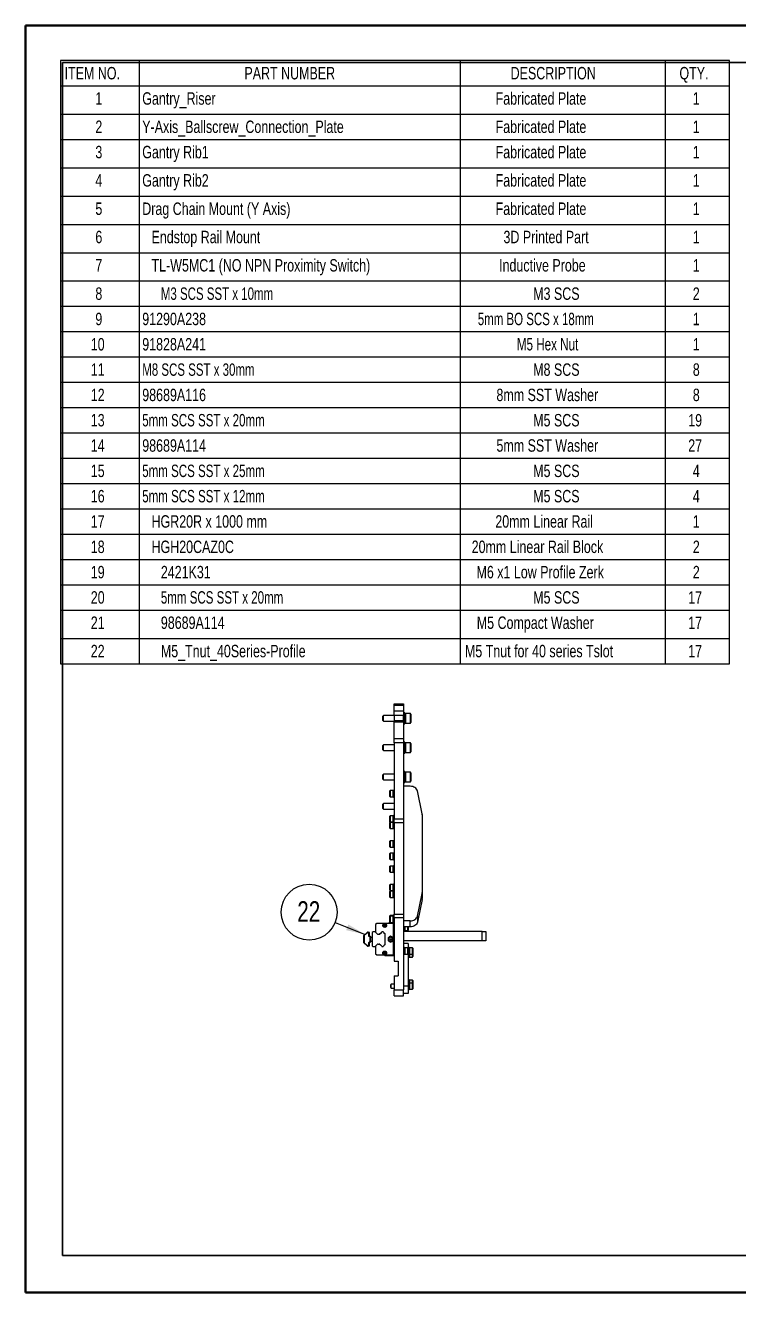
# Model space of a CAD drawing. Header units: millimetres. Extents: x 0 to 279, y 0 to 216.
# Drawn here: x 0 to 121.5, y 0 to 215.9 of the extents above; entities that cross this region are included whole.
import ezdxf

# ---------------------------------------------------------------- set-up
doc = ezdxf.new("R2010")
doc.units = ezdxf.units.MM
for name, color, linetype in [('DIM', 1, 'Continuous'), ('PAGE_BORDER', 7, 'Continuous'), ('TITLE_BLOCK_TEXT', 8, 'Continuous')]:
    doc.layers.add(name, color=color, linetype=linetype)
doc.styles.add('SLDTEXTSTYLE0', font='TXT', dxfattribs={"width": 0.75})
doc.styles.add('SLDTEXTSTYLE1', font='TXT', dxfattribs={"width": 0.7})
doc.styles.add('SLDTEXTSTYLE2', font='TXT', dxfattribs={"width": 0.691176})
doc.styles.add('SLDTEXTSTYLE3', font='TXT', dxfattribs={"width": 0.694444})

# ---------------------------------------------------------------- blocks, each defined once
blk = doc.blocks.new('SW_TABLEANNOTATION_0')
at = {"layer": 'TITLE_BLOCK_TEXT', "color": 0}
for p, q in [((0, 0), (0, -102.76)), ((113.98, 0), (0, 0)), ((13.41, 0), (13.41, -4.31)), ((68.07, 0), (68.07, -4.31)), ((103.02, 0), (103.02, -4.31)), ((113.98, -102.76), (113.98, 0)), ((0, -4.31), (113.98, -4.31)), ((13.41, -4.31), (13.41, -102.76)), ((68.07, -4.31), (68.07, -102.76)), ((103.02, -4.31), (103.02, -102.76)), ((0, -9.13), (113.98, -9.13)), ((0, -13.45), (113.98, -13.45)), ((0, -18.27), (113.98, -18.27)), ((0, -23.09), (113.98, -23.09)), ((0, -27.91), (113.98, -27.91)), ((0, -32.74), (113.98, -32.74)), ((0, -37.56), (113.98, -37.56)), ((0, -41.87), (113.98, -41.87)), ((0, -46.18), (113.98, -46.18)), ((0, -50.5), (113.98, -50.5)), ((0, -54.81), (113.98, -54.81)), ((0, -59.12), (113.98, -59.12)), ((0, -63.43), (113.98, -63.43)), ((0, -67.75), (113.98, -67.75)), ((0, -72.06), (113.98, -72.06)), ((0, -76.37), (113.98, -76.37)), ((0, -80.69), (113.98, -80.69)), ((0, -85), (113.98, -85)), ((0, -89.31), (113.98, -89.31)), ((0, -93.62), (113.98, -93.62)), ((0, -98.45), (113.98, -98.45)), ((0, -102.76), (113.98, -102.76))]:
    blk.add_line(p, q, dxfattribs=at)
at = {"layer": 'TITLE_BLOCK_TEXT', "color": 0, "attachment_point": 1}
for s, insert, char_height, style in [('ITEM NO.', (0.68, -1.1), 2.117, 'SLDTEXTSTYLE0'), ('PART NUMBER', (31.32, -1.1), 2.1167, 'SLDTEXTSTYLE0'), ('DESCRIPTION', (76.68, -1.1), 2.1167, 'SLDTEXTSTYLE0'), ('QTY.', (105.44, -1.1), 2.117, 'SLDTEXTSTYLE0'), ('1', (5.92, -5.41), 2.12, 'SLDTEXTSTYLE0'), ('Gantry_Riser', (13.91, -5.41), 2.1167, 'SLDTEXTSTYLE0'), ('Fabricated Plate', (74.12, -5.41), 2.1167, 'SLDTEXTSTYLE0'), ('1', (107.72, -5.41), 2.12, 'SLDTEXTSTYLE0'), ('2', (5.92, -10.23), 2.12, 'SLDTEXTSTYLE0'), ('Y-Axis_Ballscrew_Connection_Plate', (13.91, -10.23), 2.1167, 'SLDTEXTSTYLE0'), ('Fabricated Plate', (74.12, -10.23), 2.1167, 'SLDTEXTSTYLE0'), ('1', (107.72, -10.23), 2.12, 'SLDTEXTSTYLE0'), ('3', (5.92, -14.54), 2.12, 'SLDTEXTSTYLE0'), ('Gantry Rib1', (13.91, -14.54), 2.1167, 'SLDTEXTSTYLE0'), ('Fabricated Plate', (74.12, -14.54), 2.1167, 'SLDTEXTSTYLE0'), ('1', (107.72, -14.54), 2.12, 'SLDTEXTSTYLE0'), ('4', (5.92, -19.36), 2.12, 'SLDTEXTSTYLE0'), ('Gantry Rib2', (13.91, -19.36), 2.1167, 'SLDTEXTSTYLE0'), ('Fabricated Plate', (74.12, -19.36), 2.1167, 'SLDTEXTSTYLE0'), ('1', (107.72, -19.36), 2.12, 'SLDTEXTSTYLE0'), ('5', (5.92, -24.19), 2.12, 'SLDTEXTSTYLE0'), ('Drag Chain Mount (Y Axis)', (13.91, -24.19), 2.1167, 'SLDTEXTSTYLE0'), ('Fabricated Plate', (74.12, -24.19), 2.1167, 'SLDTEXTSTYLE0'), ('1', (107.72, -24.19), 2.12, 'SLDTEXTSTYLE0'), ('6', (5.92, -29.01), 2.12, 'SLDTEXTSTYLE0'), ('Endstop Rail Mount', (15.49, -29.01), 2.1167, 'SLDTEXTSTYLE0'), ('3D Printed Part', (75.46, -29.01), 2.1167, 'SLDTEXTSTYLE0'), ('1', (107.72, -29.01), 2.12, 'SLDTEXTSTYLE0'), ('7', (5.92, -33.83), 2.12, 'SLDTEXTSTYLE0'), ('TL-W5MC1 (NO NPN Proximity Switch)', (15.49, -33.83), 2.1167, 'SLDTEXTSTYLE0'), ('Inductive Probe', (74.71, -33.83), 2.1167, 'SLDTEXTSTYLE0'), ('1', (107.72, -33.83), 2.12, 'SLDTEXTSTYLE0'), ('8', (5.92, -38.66), 2.12, 'SLDTEXTSTYLE0'), ('M3 SCS SST x 10mm', (17.08, -38.66), 2.1167, 'SLDTEXTSTYLE2'), ('M3 SCS', (80.52, -38.66), 2.117, 'SLDTEXTSTYLE0'), ('2', (107.72, -38.66), 2.12, 'SLDTEXTSTYLE0'), ('9', (5.92, -42.97), 2.12, 'SLDTEXTSTYLE0'), ('91290A238', (13.91, -42.97), 2.117, 'SLDTEXTSTYLE0'), ('5mm BO SCS x 18mm', (71.08, -42.97), 2.1167, 'SLDTEXTSTYLE2'), ('1', (107.72, -42.97), 2.12, 'SLDTEXTSTYLE0'), ('10', (5.14, -47.28), 2.117, 'SLDTEXTSTYLE0'), ('91828A241', (13.91, -47.28), 2.117, 'SLDTEXTSTYLE0'), ('M5 Hex Nut', (77.74, -47.28), 2.117, 'SLDTEXTSTYLE1'), ('1', (107.72, -47.28), 2.12, 'SLDTEXTSTYLE0'), ('11', (5.14, -51.6), 2.117, 'SLDTEXTSTYLE0'), ('M8 SCS SST x 30mm', (13.91, -51.6), 2.1167, 'SLDTEXTSTYLE2'), ('M8 SCS', (80.52, -51.6), 2.117, 'SLDTEXTSTYLE0'), ('8', (107.72, -51.6), 2.12, 'SLDTEXTSTYLE0'), ('12', (5.14, -55.91), 2.117, 'SLDTEXTSTYLE0'), ('98689A116', (13.91, -55.91), 2.117, 'SLDTEXTSTYLE0'), ('8mm SST Washer', (74.26, -55.91), 2.1167, 'SLDTEXTSTYLE0'), ('8', (107.72, -55.91), 2.12, 'SLDTEXTSTYLE0'), ('13', (5.14, -60.22), 2.117, 'SLDTEXTSTYLE0'), ('5mm SCS SST x 20mm', (13.91, -60.22), 2.1167, 'SLDTEXTSTYLE3'), ('M5 SCS', (80.52, -60.22), 2.117, 'SLDTEXTSTYLE0'), ('19', (106.94, -60.22), 2.117, 'SLDTEXTSTYLE0'), ('14', (5.14, -64.53), 2.117, 'SLDTEXTSTYLE0'), ('98689A114', (13.91, -64.53), 2.117, 'SLDTEXTSTYLE0'), ('5mm SST Washer', (74.26, -64.53), 2.1167, 'SLDTEXTSTYLE0'), ('27', (106.94, -64.53), 2.117, 'SLDTEXTSTYLE0'), ('15', (5.14, -68.85), 2.117, 'SLDTEXTSTYLE0'), ('5mm SCS SST x 25mm', (13.91, -68.85), 2.1167, 'SLDTEXTSTYLE3'), ('M5 SCS', (80.52, -68.85), 2.117, 'SLDTEXTSTYLE0'), ('4', (107.72, -68.85), 2.12, 'SLDTEXTSTYLE0'), ('16', (5.14, -73.16), 2.117, 'SLDTEXTSTYLE0'), ('5mm SCS SST x 12mm', (13.91, -73.16), 2.1167, 'SLDTEXTSTYLE3'), ('M5 SCS', (80.52, -73.16), 2.117, 'SLDTEXTSTYLE0'), ('4', (107.72, -73.16), 2.12, 'SLDTEXTSTYLE0'), ('17', (5.14, -77.47), 2.117, 'SLDTEXTSTYLE0'), ('HGR20R x 1000 mm', (15.49, -77.47), 2.1167, 'SLDTEXTSTYLE0'), ('20mm Linear Rail', (74.07, -77.47), 2.1167, 'SLDTEXTSTYLE0'), ('1', (107.72, -77.47), 2.12, 'SLDTEXTSTYLE0'), ('18', (5.14, -81.79), 2.117, 'SLDTEXTSTYLE0'), ('HGH20CAZ0C', (15.49, -81.79), 2.117, 'SLDTEXTSTYLE0'), ('20mm Linear Rail Block', (70.04, -81.79), 2.1167, 'SLDTEXTSTYLE0'), ('2', (107.72, -81.79), 2.12, 'SLDTEXTSTYLE0'), ('19', (5.14, -86.1), 2.117, 'SLDTEXTSTYLE0'), ('2421K31', (17.08, -86.1), 2.117, 'SLDTEXTSTYLE0'), ('M6 x1 Low Profile Zerk', (70.86, -86.1), 2.1167, 'SLDTEXTSTYLE0'), ('2', (107.72, -86.1), 2.12, 'SLDTEXTSTYLE0'), ('20', (5.14, -90.41), 2.117, 'SLDTEXTSTYLE0'), ('5mm SCS SST x 20mm', (17.08, -90.41), 2.1167, 'SLDTEXTSTYLE3'), ('M5 SCS', (80.52, -90.41), 2.117, 'SLDTEXTSTYLE0'), ('17', (106.94, -90.41), 2.117, 'SLDTEXTSTYLE0'), ('21', (5.14, -94.72), 2.117, 'SLDTEXTSTYLE0'), ('98689A114', (17.08, -94.72), 2.117, 'SLDTEXTSTYLE0'), ('M5 Compact Washer', (70.91, -94.72), 2.1167, 'SLDTEXTSTYLE0'), ('17', (106.94, -94.72), 2.117, 'SLDTEXTSTYLE0'), ('22', (5.14, -99.55), 2.117, 'SLDTEXTSTYLE0'), ('M5_Tnut_40Series-Profile', (17.08, -99.55), 2.1167, 'SLDTEXTSTYLE0'), ('M5 Tnut for 40 series Tslot', (68.89, -99.55), 2.1167, 'SLDTEXTSTYLE0'), ('17', (106.94, -99.55), 2.117, 'SLDTEXTSTYLE0')]:
    blk.add_mtext(s, dxfattribs=dict(at, insert=insert, char_height=char_height, style=style))
blk = doc.blocks.new('SW_NOTE_22')
at = {"layer": 'DIM', "color": 0}
blk.add_circle((-4.42, 1.76), 4.76, dxfattribs=at)
at = {"layer": 'DIM', "color": 0, "insert": (-4.49, 3.63), "char_height": 3.5, "attachment_point": 2, "style": 'SLDTEXTSTYLE0'}
blk.add_mtext('22', dxfattribs=at)

msp = doc.modelspace()

# ---------------------------------------------------------------- linework, layer by layer
at = {"color": 7, "linetype": 'Continuous', "lineweight": 50}
for p, q in [((0, 0), (0, 215.9)), ((0, 215.9), (279.4, 215.9)), ((0, 0), (279.4, 0))]:
    msp.add_line(p, q, dxfattribs=at)
at = {"color": 7, "linetype": 'Continuous', "lineweight": 25}
for p, q in [((62.87, 100.34), (64.45, 100.34)), ((62.87, 100.05), (62.87, 100.34)), ((64.45, 100.05), (62.87, 100.05)), ((62.87, 99.13), (62.87, 100.05)), ((64.45, 100.34), (64.45, 100.05)), ((64.45, 100.05), (64.45, 99.13)), ((61.02, 98.34), (60.93, 98.21)), ((60.93, 98.15), (60.93, 98.21)), ((60.93, 97.47), (60.93, 98.15)), ((60.93, 97.47), (61.02, 97.34)), ((62.87, 98.34), (61.02, 98.34)), ((61.02, 98.27), (61.02, 98.34)), ((61.02, 97.34), (61.02, 98.27)), ((61.02, 97.34), (62.87, 97.34)), ((62.87, 99.13), (64.45, 99.13)), ((62.87, 98.3), (62.87, 99.13)), ((64.45, 98.3), (62.87, 98.3)), ((62.87, 98.3), (62.87, 97.39)), ((64.45, 97.39), (62.87, 97.39)), ((62.87, 97.2), (62.87, 97.39)), ((64.45, 97.2), (62.87, 97.2)), ((62.87, 94.38), (62.87, 97.2)), ((64.45, 99.13), (64.45, 98.3)), ((64.68, 98.78), (64.45, 98.78)), ((64.45, 97.39), (64.45, 98.3)), ((64.45, 97.39), (64.45, 97.2)), ((64.45, 97.2), (64.45, 94.38)), ((64.68, 96.9), (64.68, 98.78)), ((64.76, 98.65), (64.68, 98.57)), ((65.6, 98.65), (64.76, 98.65)), ((64.76, 98.65), (64.76, 97.03)), ((65.68, 98.57), (65.6, 98.65)), ((65.6, 97.03), (65.6, 98.65)), ((65.68, 98.57), (65.68, 97.11)), ((64.45, 96.9), (64.68, 96.9)), ((64.68, 97.11), (64.76, 97.03)), ((64.76, 97.03), (65.6, 97.03)), ((65.6, 97.03), (65.68, 97.11)), ((61.02, 93.34), (60.93, 93.21)), ((60.93, 93.1), (60.93, 93.21)), ((60.93, 92.47), (60.93, 93.1)), ((62.87, 93.34), (61.02, 93.34)), ((61.02, 93.2), (61.02, 93.34)), ((61.02, 92.34), (61.02, 93.2)), ((62.87, 94.38), (64.45, 94.38)), ((62.87, 93.68), (62.87, 94.38)), ((64.45, 93.68), (62.87, 93.68)), ((62.87, 93.68), (62.87, 80.71)), ((64.45, 94.38), (64.45, 93.68)), ((64.68, 93.78), (64.45, 93.78)), ((64.45, 93.68), (64.45, 80.71)), ((64.68, 91.9), (64.68, 93.78)), ((64.76, 93.65), (64.68, 93.57)), ((65.6, 93.65), (64.76, 93.65)), ((64.76, 93.65), (64.76, 92.03)), ((65.68, 93.57), (65.6, 93.65)), ((65.6, 92.03), (65.6, 93.65)), ((65.68, 93.57), (65.68, 92.11)), ((60.93, 92.47), (61.02, 92.34)), ((61.02, 92.34), (62.87, 92.34)), ((64.45, 91.9), (64.68, 91.9)), ((64.68, 92.11), (64.76, 92.03)), ((64.76, 92.03), (65.6, 92.03)), ((65.6, 92.03), (65.68, 92.11)), ((64.68, 88.78), (64.45, 88.78)), ((64.68, 86.9), (64.68, 88.78)), ((64.76, 88.65), (64.68, 88.57)), ((65.6, 88.65), (64.76, 88.65)), ((64.76, 88.65), (64.76, 87.03)), ((65.68, 88.57), (65.6, 88.65)), ((65.6, 87.03), (65.6, 88.65)), ((65.68, 88.57), (65.68, 87.11)), ((61.02, 88.34), (60.93, 88.21)), ((60.93, 88.09), (60.93, 88.21)), ((60.93, 87.47), (60.93, 88.09)), ((60.93, 87.47), (61.02, 87.34)), ((62.87, 88.34), (61.02, 88.34)), ((61.02, 88.18), (61.02, 88.34)), ((61.02, 87.34), (61.02, 88.18)), ((61.02, 87.34), (62.87, 87.34)), ((64.45, 86.9), (64.68, 86.9)), ((64.68, 87.11), (64.76, 87.03)), ((64.76, 87.03), (65.6, 87.03)), ((65.6, 87.03), (65.68, 87.11)), ((62.16, 85.52), (62.1, 85.47)), ((62.1, 84.99), (62.1, 85.47)), ((62.1, 84.51), (62.1, 84.99)), ((62.1, 84.51), (62.16, 84.46)), ((62.68, 85.52), (62.16, 85.52)), ((62.16, 85.52), (62.16, 84.99)), ((62.16, 84.99), (62.16, 84.46)), ((62.16, 84.46), (62.68, 84.46)), ((62.73, 85.47), (62.68, 85.52)), ((62.68, 84.99), (62.68, 85.52)), ((62.68, 84.46), (62.68, 84.99)), ((62.68, 84.46), (62.73, 84.51)), ((62.87, 85.55), (62.73, 85.55)), ((62.73, 85.55), (62.73, 84.99)), ((62.73, 84.99), (62.73, 84.43)), ((62.73, 84.43), (62.87, 84.43)), ((65.56, 86.27), (64.45, 86.27)), ((67.61, 81.59), (66.8, 85.47)), ((61.02, 83.34), (60.93, 83.21)), ((60.93, 83.12), (60.93, 83.21)), ((60.93, 82.47), (60.93, 83.12)), ((60.93, 82.47), (61.02, 82.34)), ((62.87, 83.34), (61.02, 83.34)), ((61.02, 83.22), (61.02, 83.34)), ((61.02, 82.34), (61.02, 83.22)), ((61.02, 82.34), (62.87, 82.34)), ((62.16, 81.24), (62.1, 81.19)), ((62.1, 80.63), (62.1, 81.19)), ((62.1, 80.23), (62.1, 80.63)), ((62.1, 80.23), (62.16, 80.18)), ((62.16, 80.15), (62.1, 80.1)), ((62.1, 79.62), (62.1, 80.1)), ((62.68, 81.24), (62.16, 81.24)), ((62.16, 81.24), (62.16, 80.62)), ((62.16, 80.62), (62.16, 80.18)), ((62.16, 80.18), (62.68, 80.18)), ((62.68, 80.15), (62.16, 80.15)), ((62.16, 80.15), (62.16, 79.62)), ((62.73, 81.19), (62.68, 81.24)), ((62.68, 80.62), (62.68, 81.24)), ((62.68, 80.18), (62.68, 80.62)), ((62.68, 80.18), (62.73, 80.23)), ((62.73, 80.1), (62.68, 80.15)), ((62.68, 79.62), (62.68, 80.15)), ((62.87, 81.27), (62.73, 81.27)), ((62.73, 81.27), (62.73, 80.62)), ((62.73, 80.62), (62.73, 80.15)), ((62.73, 80.15), (62.87, 80.15)), ((62.73, 80.15), (62.73, 79.62)), ((62.87, 80.71), (64.45, 80.71)), ((62.87, 80.06), (62.87, 80.71)), ((64.45, 80.06), (62.87, 80.06)), ((62.87, 80.06), (62.87, 64.49)), ((64.45, 80.71), (64.45, 80.06)), ((64.45, 80.06), (64.45, 64.49)), ((67.63, 81.44), (67.63, 68.18)), ((62.1, 79.14), (62.1, 79.62)), ((62.1, 79.14), (62.16, 79.09)), ((62.16, 79.62), (62.16, 79.09)), ((62.16, 79.09), (62.68, 79.09)), ((62.68, 79.09), (62.68, 79.62)), ((62.68, 79.09), (62.73, 79.14)), ((62.73, 79.62), (62.73, 79.06)), ((62.73, 79.06), (62.87, 79.06)), ((62.16, 76.96), (62.1, 76.91)), ((62.1, 76.28), (62.1, 76.91)), ((62.1, 75.95), (62.1, 76.28)), ((62.1, 75.95), (62.16, 75.9)), ((62.68, 76.96), (62.16, 76.96)), ((62.16, 76.96), (62.16, 76.27)), ((62.16, 76.27), (62.16, 75.9)), ((62.16, 75.9), (62.68, 75.9)), ((62.73, 76.91), (62.68, 76.96)), ((62.68, 76.27), (62.68, 76.96)), ((62.68, 75.9), (62.68, 76.27)), ((62.68, 75.9), (62.73, 75.95)), ((62.87, 76.99), (62.73, 76.99)), ((62.73, 76.99), (62.73, 76.26)), ((62.73, 76.26), (62.73, 75.87)), ((62.73, 75.87), (62.87, 75.87)), ((62.16, 74.85), (62.1, 74.8)), ((62.1, 74.24), (62.1, 74.8)), ((62.1, 73.84), (62.1, 74.24)), ((62.1, 73.84), (62.16, 73.79)), ((62.68, 74.85), (62.16, 74.85)), ((62.16, 74.85), (62.16, 74.23)), ((62.16, 74.23), (62.16, 73.79)), ((62.16, 73.79), (62.68, 73.79)), ((62.73, 74.8), (62.68, 74.85)), ((62.68, 74.23), (62.68, 74.85)), ((62.68, 73.79), (62.68, 74.23)), ((62.68, 73.79), (62.73, 73.84)), ((62.87, 74.88), (62.73, 74.88)), ((62.73, 74.88), (62.73, 74.23)), ((62.73, 74.23), (62.73, 73.76)), ((62.73, 73.76), (62.87, 73.76)), ((62.16, 72.68), (62.1, 72.63)), ((62.1, 71.96), (62.1, 72.63)), ((62.1, 71.67), (62.1, 71.96)), ((62.1, 71.67), (62.16, 71.62)), ((62.68, 72.68), (62.16, 72.68)), ((62.16, 72.68), (62.16, 71.94)), ((62.16, 71.94), (62.16, 71.62)), ((62.16, 71.62), (62.68, 71.62)), ((62.73, 72.63), (62.68, 72.68)), ((62.68, 71.94), (62.68, 72.68)), ((62.68, 71.62), (62.68, 71.94)), ((62.68, 71.62), (62.73, 71.67)), ((62.87, 72.71), (62.73, 72.71)), ((62.73, 72.71), (62.73, 71.93)), ((62.73, 71.93), (62.73, 71.59)), ((62.73, 71.59), (62.87, 71.59)), ((62.16, 69.55), (62.1, 69.49)), ((62.1, 68.88), (62.1, 69.49)), ((62.68, 69.55), (62.16, 69.55)), ((62.16, 69.55), (62.16, 68.87)), ((62.73, 69.49), (62.68, 69.55)), ((62.68, 68.87), (62.68, 69.55)), ((62.87, 69.58), (62.73, 69.58)), ((62.73, 69.58), (62.73, 68.86)), ((62.1, 68.54), (62.1, 68.88)), ((62.1, 68.54), (62.16, 68.49)), ((62.16, 68.4), (62.1, 68.35)), ((62.1, 67.66), (62.1, 68.35)), ((62.1, 67.39), (62.1, 67.66)), ((62.1, 67.39), (62.16, 67.34)), ((62.16, 68.87), (62.16, 68.49)), ((62.16, 68.49), (62.68, 68.49)), ((62.68, 68.4), (62.16, 68.4)), ((62.16, 68.4), (62.16, 67.64)), ((62.16, 67.64), (62.16, 67.34)), ((62.16, 67.34), (62.68, 67.34)), ((62.68, 68.49), (62.68, 68.87)), ((62.68, 68.49), (62.73, 68.54)), ((62.73, 68.35), (62.68, 68.4)), ((62.68, 67.64), (62.68, 68.4)), ((62.68, 67.34), (62.68, 67.64)), ((62.68, 67.34), (62.73, 67.39)), ((62.73, 68.86), (62.73, 68.45)), ((62.73, 68.45), (62.87, 68.45)), ((62.87, 68.43), (62.73, 68.43)), ((62.73, 68.43), (62.73, 67.63)), ((62.73, 67.63), (62.73, 67.31)), ((62.73, 67.31), (62.87, 67.31)), ((66.8, 64.14), (67.61, 68.02)), ((67.61, 66.99), (66.8, 63.11)), ((67.61, 66.99), (67.61, 68.02)), ((67.63, 68.18), (67.63, 67.14)), ((59.87, 62.9), (59.68, 62.71)), ((59.68, 62.71), (59.68, 61.41)), ((62.62, 62.9), (59.87, 62.9)), ((61.26, 62.73), (61.26, 62.59)), ((61.87, 62.96), (61.8, 62.9)), ((62.74, 62.96), (61.87, 62.96)), ((62.16, 64.25), (62.1, 64.19)), ((62.1, 64.07), (62.1, 64.19)), ((62.16, 64.12), (62.1, 64.07)), ((62.1, 63.39), (62.1, 64.07)), ((62.1, 63.11), (62.1, 63.39)), ((62.1, 63.11), (62.16, 63.06)), ((62.68, 64.25), (62.16, 64.25)), ((62.16, 64.25), (62.16, 64.12)), ((62.68, 64.12), (62.16, 64.12)), ((62.16, 64.12), (62.16, 63.37)), ((62.16, 63.37), (62.16, 63.06)), ((62.16, 63.06), (62.68, 63.06)), ((62.74, 62.78), (62.62, 62.9)), ((62.73, 64.19), (62.68, 64.25)), ((62.68, 64.12), (62.68, 64.25)), ((62.73, 64.07), (62.68, 64.12)), ((62.68, 63.37), (62.68, 64.12)), ((62.68, 63.06), (62.68, 63.37)), ((62.68, 63.06), (62.73, 63.11)), ((62.87, 64.28), (62.73, 64.28)), ((62.73, 64.28), (62.73, 64.15)), ((62.87, 64.15), (62.73, 64.15)), ((62.73, 64.15), (62.73, 63.35)), ((62.73, 63.35), (62.73, 63.03)), ((62.73, 63.03), (62.87, 63.03)), ((62.87, 62.84), (62.74, 62.96)), ((62.74, 57.65), (62.74, 62.78)), ((62.87, 64.49), (64.45, 64.49)), ((62.87, 63.85), (62.87, 64.49)), ((64.45, 63.85), (62.87, 63.85)), ((62.87, 63.85), (62.87, 56.46)), ((64.45, 64.49), (64.45, 63.85)), ((64.45, 63.85), (64.45, 51.59)), ((65.56, 63.34), (64.45, 63.34)), ((65.56, 62.31), (65.56, 63.34)), ((66.8, 64.14), (66.8, 63.11)), ((57.68, 59.6), (57.68, 60.83)), ((57.68, 60.83), (57.71, 60.83)), ((57.69, 60.85), (58.32, 61.39)), ((57.69, 60.85), (57.71, 60.83)), ((58.34, 61.37), (57.71, 60.83)), ((57.71, 60.83), (57.71, 59.6)), ((58.32, 61.39), (58.34, 61.37)), ((58.34, 61.4), (58.55, 61.4)), ((58.34, 61.4), (58.34, 61.37)), ((58.55, 61.37), (58.34, 61.37)), ((58.55, 61.4), (58.55, 61.37)), ((58.55, 60.68), (58.55, 61.37)), ((58.55, 61.37), (58.58, 61.37)), ((58.55, 60.68), (58.58, 60.71)), ((58.77, 60.68), (58.55, 60.68)), ((58.58, 61.37), (58.58, 60.71)), ((58.58, 60.71), (58.77, 60.71)), ((58.77, 60.68), (58.77, 60.71)), ((58.77, 59.75), (58.77, 60.68)), ((58.77, 60.68), (58.8, 60.68)), ((58.8, 60.68), (58.8, 59.75)), ((59.12, 60.53), (58.8, 60.53)), ((59.24, 61.46), (59.12, 61.34)), ((59.12, 61.34), (59.12, 59.09)), ((59.57, 61.46), (59.24, 61.46)), ((60.02, 61.08), (59.66, 61.43)), ((60.3, 61.04), (60.1, 61.04)), ((60.33, 61.04), (60.46, 61.18)), ((60.47, 61.17), (60.38, 61.08)), ((60.48, 61.17), (60.39, 61.08)), ((60.46, 61.18), (60.49, 61.18)), ((60.48, 61.18), (60.47, 61.17)), ((60.76, 61.45), (60.74, 61.43)), ((60.78, 61.46), (60.78, 61.46)), ((60.93, 61.46), (60.8, 61.46)), ((60.95, 61.46), (60.96, 61.46)), ((61, 61.43), (60.98, 61.45)), ((61.06, 62.52), (61.06, 62.59)), ((61.06, 62.59), (61.19, 62.59)), ((61.19, 62.39), (61.19, 62.52)), ((61.25, 61.18), (61.3, 61.13)), ((61.25, 61.18), (61.25, 61.18)), ((61.4, 62.52), (61.26, 62.52)), ((61.3, 61.12), (61.26, 61.17)), ((61.3, 61.13), (61.3, 61.12)), ((61.3, 59.31), (61.3, 61.12)), ((61.4, 62.59), (61.4, 62.52)), ((61.8, 60.47), (61.8, 60.21)), ((62.24, 60.72), (62.02, 60.59)), ((62.83, 60.79), (62.74, 60.88)), ((62.8, 60.83), (62.8, 61.6)), ((62.8, 61.34), (62.87, 61.34)), ((62.87, 61.27), (62.8, 61.27)), ((62.83, 59.64), (62.83, 60.79)), ((62.84, 61.69), (62.87, 61.71)), ((62.87, 60.71), (62.84, 60.74)), ((65.56, 62.31), (64.45, 62.31)), ((64.45, 61.65), (64.59, 61.65)), ((77.83, 61.53), (64.45, 61.53)), ((64.59, 61.65), (64.59, 62.31)), ((64.59, 61.74), (64.65, 61.68)), ((64.65, 62.31), (64.65, 61.68)), ((64.65, 61.68), (65.16, 61.68)), ((65.16, 61.68), (65.16, 62.31)), ((65.16, 61.68), (65.22, 61.74)), ((65.22, 62.31), (65.22, 61.74)), ((77.83, 59.95), (77.83, 61.53)), ((77.83, 61.53), (78.45, 61.53)), ((78.45, 61.53), (78.45, 59.95)), ((57.68, 59.6), (57.71, 59.6)), ((57.69, 59.58), (57.71, 59.6)), ((58.32, 59.03), (57.69, 59.58)), ((57.71, 59.6), (58.34, 59.06)), ((58.32, 59.03), (58.34, 59.06)), ((58.34, 59.06), (58.55, 59.06)), ((58.34, 59.03), (58.34, 59.06)), ((58.55, 59.03), (58.34, 59.03)), ((58.55, 59.68), (58.58, 59.68)), ((58.55, 59.06), (58.55, 59.68)), ((58.55, 59.06), (58.58, 59.06)), ((58.55, 59.03), (58.55, 59.06)), ((58.58, 59.68), (58.58, 59.06)), ((58.61, 59.75), (58.61, 59.71)), ((58.61, 59.75), (58.77, 59.75)), ((58.77, 59.71), (58.61, 59.71)), ((58.77, 59.75), (58.77, 59.71)), ((58.77, 59.75), (58.8, 59.75)), ((58.8, 59.9), (59.12, 59.9)), ((59.12, 59.09), (59.24, 58.96)), ((59.24, 58.96), (59.57, 58.96)), ((59.66, 59), (60.02, 59.35)), ((59.68, 59.02), (59.68, 57.71)), ((60.1, 59.39), (60.3, 59.39)), ((60.46, 59.25), (60.33, 59.39)), ((60.38, 59.35), (60.47, 59.26)), ((60.39, 59.35), (60.48, 59.26)), ((60.49, 59.25), (60.46, 59.25)), ((60.47, 59.26), (60.48, 59.25)), ((60.74, 59), (60.76, 58.98)), ((60.78, 58.96), (60.78, 58.97)), ((60.8, 58.96), (60.93, 58.96)), ((60.96, 58.97), (60.95, 58.96)), ((60.98, 58.98), (61, 59)), ((61.3, 59.3), (61.25, 59.25)), ((61.25, 59.25), (61.25, 59.25)), ((61.26, 59.26), (61.3, 59.31)), ((61.3, 59.31), (61.3, 59.3)), ((62.24, 59.71), (62.46, 59.84)), ((62.68, 59.96), (62.68, 60.21)), ((62.74, 59.55), (62.83, 59.64)), ((62.8, 58.83), (62.8, 59.6)), ((62.87, 59.09), (62.8, 59.09)), ((62.84, 59.69), (62.87, 59.71)), ((62.87, 58.71), (62.84, 58.74)), ((77.83, 59.95), (64.45, 59.95)), ((65.25, 59.46), (64.45, 59.46)), ((64.59, 58.78), (64.45, 58.78)), ((64.59, 57.65), (64.59, 58.78)), ((64.65, 58.75), (64.59, 58.69)), ((65.16, 58.75), (64.65, 58.75)), ((64.65, 58.75), (64.65, 57.68)), ((65.22, 58.69), (65.16, 58.75)), ((65.16, 57.68), (65.16, 58.75)), ((65.22, 58.69), (65.22, 57.74)), ((65.25, 59.46), (65.25, 58.21)), ((65.39, 58.78), (65.25, 58.78)), ((65.39, 58.61), (65.39, 58.78)), ((65.44, 58.75), (65.39, 58.69)), ((65.39, 57.65), (65.39, 58.61)), ((65.96, 58.75), (65.44, 58.75)), ((65.44, 58.75), (65.44, 57.68)), ((66.01, 58.69), (65.96, 58.75)), ((65.96, 57.68), (65.96, 58.75)), ((66.01, 58.69), (66.01, 57.74)), ((78.45, 59.95), (77.83, 59.95)), ((59.68, 57.71), (59.87, 57.53)), ((59.87, 57.53), (62.62, 57.53)), ((61.06, 57.84), (61.06, 57.91)), ((61.06, 57.91), (61.19, 57.91)), ((61.18, 57.53), (61.24, 57.46)), ((61.19, 57.7), (61.19, 57.84)), ((61.24, 57.46), (62.74, 57.46)), ((61.26, 58.04), (61.26, 57.91)), ((61.4, 57.84), (61.26, 57.84)), ((61.4, 57.91), (61.4, 57.84)), ((62.62, 57.53), (62.74, 57.65)), ((62.74, 57.46), (62.87, 57.59)), ((62.87, 56.46), (63.55, 56.46)), ((63.55, 56.46), (63.55, 53.96)), ((64.45, 57.65), (64.59, 57.65)), ((64.59, 57.74), (64.65, 57.68)), ((64.65, 57.68), (65.16, 57.68)), ((65.16, 57.68), (65.22, 57.74)), ((65.25, 58.21), (65.25, 52.21)), ((65.25, 57.65), (65.39, 57.65)), ((65.25, 57.15), (65.39, 57.15)), ((65.39, 57.74), (65.44, 57.68)), ((65.39, 57.15), (65.39, 57.65)), ((65.39, 57.24), (65.44, 57.18)), ((65.44, 57.68), (65.96, 57.68)), ((65.44, 57.68), (65.44, 57.18)), ((65.44, 57.18), (65.96, 57.18)), ((65.96, 57.68), (66.01, 57.74)), ((65.96, 57.18), (65.96, 57.68)), ((65.96, 57.18), (66.01, 57.24)), ((66.01, 57.74), (66.01, 57.24)), ((62.33, 52.53), (62.26, 52.43)), ((62.26, 52.41), (62.26, 52.43)), ((62.26, 52), (62.26, 52.41)), ((62.26, 52), (62.33, 51.9)), ((62.87, 52.53), (62.33, 52.53)), ((62.33, 52.5), (62.33, 52.53)), ((62.33, 51.9), (62.33, 52.5)), ((62.33, 51.9), (62.87, 51.9)), ((62.87, 53.96), (62.87, 51.59)), ((62.87, 53.96), (63.55, 53.96)), ((65.25, 52.21), (64.45, 52.21)), ((65.39, 53.28), (65.25, 53.28)), ((65.39, 52.78), (65.25, 52.78)), ((65.25, 52.21), (65.25, 50.96)), ((65.39, 52.78), (65.39, 53.28)), ((65.44, 53.25), (65.39, 53.19)), ((65.39, 52.73), (65.39, 52.78)), ((65.44, 52.75), (65.39, 52.69)), ((65.39, 51.65), (65.39, 52.73)), ((65.96, 53.25), (65.44, 53.25)), ((65.44, 53.25), (65.44, 52.75)), ((65.96, 52.75), (65.44, 52.75)), ((65.44, 52.75), (65.44, 51.68)), ((66.01, 53.19), (65.96, 53.25)), ((65.96, 52.75), (65.96, 53.25)), ((66.01, 52.69), (65.96, 52.75)), ((65.96, 51.68), (65.96, 52.75)), ((66.01, 53.19), (66.01, 52.7)), ((66.01, 52.69), (66.01, 51.74)), ((62.87, 51.59), (64.45, 51.59)), ((62.87, 50.59), (62.87, 51.59)), ((62.87, 50.59), (64.45, 50.59)), ((64.45, 50.59), (64.45, 51.59)), ((65.25, 50.96), (64.45, 50.96)), ((65.25, 51.65), (65.39, 51.65)), ((65.39, 51.74), (65.44, 51.68)), ((65.44, 51.68), (65.96, 51.68)), ((65.96, 51.68), (66.01, 51.74))]:
    msp.add_line(p, q, dxfattribs=at)
at = {"color": 8, "linetype": 'Continuous', "lineweight": 25}
for p, q in [((60.38, 61.08), (60.37, 61.09)), ((62.87, 61.33), (62.8, 61.33)), ((60.37, 59.34), (60.38, 59.35)), ((62.8, 59.1), (62.87, 59.1)), ((65.25, 58.21), (65.22, 58.21))]:
    msp.add_line(p, q, dxfattribs=at)
at = {"color": 7, "linetype": 'Continuous', "lineweight": 25, "flags": 128}
for points in [[(66.8, 85.47), (66.74, 85.63), (66.65, 85.78), (66.53, 85.92), (66.37, 86.04), (66.2, 86.14), (66, 86.21), (65.78, 86.25), (65.56, 86.27)], [(65.56, 63.34), (65.78, 63.36), (66, 63.4), (66.2, 63.47), (66.37, 63.57), (66.53, 63.69), (66.65, 63.83), (66.74, 63.98), (66.8, 64.14)], [(66.8, 63.11), (66.74, 62.95), (66.65, 62.8), (66.53, 62.66), (66.37, 62.54), (66.2, 62.44), (66, 62.37), (65.78, 62.33), (65.56, 62.31)], [(62.81, 60.81), (62.81, 60.82), (62.8, 60.83)], [(62.84, 60.74), (62.83, 60.75), (62.83, 60.75)], [(62.8, 59.6), (62.81, 59.61), (62.81, 59.62)], [(62.83, 59.68), (62.83, 59.68), (62.84, 59.69)]]:
    msp.add_lwpolyline(points, dxfattribs=at)
at = {"color": 7, "linetype": 'Continuous', "lineweight": 25}
for centre, radius in [((61.23, 62.56), 0.328), ((61.23, 62.56), 0.312), ((61.23, 62.56), 0.301), ((62.24, 60.21), 0.328), ((62.24, 60.21), 0.0928), ((61.23, 57.87), 0.328), ((61.23, 57.87), 0.312), ((61.23, 57.87), 0.301)]:
    msp.add_circle(centre, radius, dxfattribs=at)
for centre, radius, start, end in [((66.9, 81.43), 0.73, 0.0214, 11.9069), ((66.9, 68.18), 0.73, 348.0931, 359.9786), ((66.9, 67.15), 0.73, 348.0931, 359.9786), ((57.71, 60.83), 0.0313, 130.8724, 180), ((58.34, 61.37), 0.0313, 90, 130.8724), ((58.55, 61.37), 0.0313, 0, 90), ((58.77, 60.68), 0.0313, 360, 90), ((59.57, 61.34), 0.125, 45, 90), ((60.1, 61.16), 0.125, 225, 270), ((60.3, 61.16), 0.125, 270, 315), ((60.3, 61.16), 0.119, 288.2703, 315), ((60.53, 61.13), 0.0625, 98.9756, 146.326), ((60.47, 61.44), 0.25, 280.9185, 349.0815), ((60.78, 61.38), 0.0625, 135.0005, 169.0815), ((60.8, 61.4), 0.0625, 90, 135), ((60.93, 61.4), 0.0625, 45, 90), ((60.96, 61.38), 0.0625, 11.1792, 46.9169), ((61.26, 61.44), 0.25, 191.1792, 258.8093), ((61.2, 61.13), 0.0625, 33.7587, 80.7366), ((62.24, 60.21), 0.437, 120, 180), ((62.24, 60.21), 0.437, 60, 120), ((62.24, 60.21), 0.437, 360, 60), ((62.93, 61.6), 0.125, 134.427, 180), ((57.71, 59.6), 0.0313, 180, 229.1276), ((58.34, 59.06), 0.0313, 229.1276, 270), ((58.61, 59.68), 0.0625, 90, 180), ((58.55, 59.06), 0.0312, 270, 360), ((58.61, 59.68), 0.0313, 90, 180), ((58.77, 59.75), 0.0313, 270, 0), ((59.57, 59.09), 0.125, 270, 315), ((60.1, 59.26), 0.125, 90, 135), ((60.3, 59.26), 0.125, 45, 90), ((60.3, 59.26), 0.119, 45, 71.7297), ((60.53, 59.3), 0.0625, 213.674, 261.0244), ((60.47, 58.99), 0.25, 10.9185, 79.0815), ((60.78, 59.05), 0.0625, 190.9185, 224.9995), ((60.8, 59.03), 0.0625, 225, 270), ((60.93, 59.03), 0.0625, 270, 315), ((60.96, 59.05), 0.0625, 313.0831, 348.8208), ((61.26, 58.99), 0.25, 101.1907, 168.8208), ((61.2, 59.3), 0.0625, 279.2634, 326.2413), ((62.24, 60.21), 0.438, 180, 240), ((62.24, 60.21), 0.438, 240, 300), ((62.24, 60.21), 0.438, 300, 360), ((62.93, 58.83), 0.125, 180, 225.573)]:
    msp.add_arc(centre, radius, start, end, dxfattribs=at)
for points in [[(61.19, 62.73), (61.21, 62.73), (61.23, 62.73), (61.25, 62.73), (61.26, 62.73)], [(61.26, 62.39), (61.25, 62.39), (61.23, 62.39), (61.21, 62.39), (61.19, 62.39)], [(61.19, 58.04), (61.21, 58.04), (61.23, 58.04), (61.25, 58.04), (61.26, 58.04)], [(61.26, 57.7), (61.25, 57.7), (61.23, 57.7), (61.21, 57.7), (61.19, 57.7)]]:
    msp.add_open_spline(points, degree=3, dxfattribs=at)
for points, knots in [([(61.19, 62.59), (61.19, 62.62), (61.19, 62.67), (61.19, 62.71), (61.19, 62.73)], [0, 0, 0, 0, 0.595367, 1, 1, 1, 1]), ([(60.47, 61.17), (60.47, 61.17), (60.47, 61.17), (60.47, 61.18), (60.46, 61.18), (60.46, 61.18)], [0, 0, 0, 0, 0.449698, 0.899357, 1, 1, 1, 1]), ([(61.19, 62.52), (61.17, 62.52), (61.12, 62.52), (61.08, 62.52), (61.06, 62.52)], [0, 0, 0, 0, 0.595367, 1, 1, 1, 1]), ([(61.26, 62.59), (61.29, 62.59), (61.34, 62.59), (61.38, 62.59), (61.4, 62.59)], [0, 0, 0, 0, 0.595367, 1, 1, 1, 1]), ([(61.26, 62.52), (61.26, 62.5), (61.26, 62.45), (61.26, 62.41), (61.26, 62.39)], [0, 0, 0, 0, 0.595367, 1, 1, 1, 1]), ([(62.02, 60.59), (62.02, 60.59), (61.94, 60.55), (61.87, 60.51), (61.8, 60.47)], [0, 0, 0, 0, 0.070174, 1, 1, 1, 1]), ([(62.46, 60.59), (62.44, 60.6), (62.37, 60.65), (62.3, 60.69), (62.24, 60.72)], [0, 0, 0, 0, 0.227426, 1, 1, 1, 1]), ([(62.68, 60.47), (62.67, 60.48), (62.59, 60.52), (62.52, 60.56), (62.46, 60.59)], [0, 0, 0, 0, 0.205365, 1, 1, 1, 1]), ([(62.68, 60.21), (62.68, 60.22), (62.68, 60.31), (62.68, 60.39), (62.68, 60.47)], [0, 0, 0, 0, 0.070174, 1, 1, 1, 1]), ([(60.46, 59.25), (60.46, 59.25), (60.47, 59.25), (60.47, 59.26), (60.47, 59.26), (60.47, 59.26)], [0, 0, 0, 0, 0.0460932, 0.523026, 1, 1, 1, 1]), ([(61.8, 60.21), (61.8, 60.21), (61.8, 60.12), (61.8, 60.04), (61.8, 59.96)], [0, 0, 0, 0, 0.070174, 1, 1, 1, 1]), ([(61.8, 59.96), (61.86, 59.93), (61.93, 59.89), (62.01, 59.85), (62.02, 59.84)], [0, 0, 0, 0, 0.772574, 1, 1, 1, 1]), ([(62.02, 59.84), (62.08, 59.8), (62.16, 59.76), (62.23, 59.72), (62.24, 59.71)], [0, 0, 0, 0, 0.794635, 1, 1, 1, 1]), ([(62.46, 59.84), (62.47, 59.84), (62.54, 59.88), (62.61, 59.92), (62.68, 59.96)], [0, 0, 0, 0, 0.070174, 1, 1, 1, 1]), ([(61.19, 57.84), (61.17, 57.84), (61.12, 57.84), (61.08, 57.84), (61.06, 57.84)], [0, 0, 0, 0, 0.595367, 1, 1, 1, 1]), ([(61.19, 57.91), (61.19, 57.93), (61.19, 57.98), (61.19, 58.02), (61.19, 58.04)], [0, 0, 0, 0, 0.595367, 1, 1, 1, 1]), ([(61.26, 57.91), (61.29, 57.91), (61.34, 57.91), (61.38, 57.91), (61.4, 57.91)], [0, 0, 0, 0, 0.595367, 1, 1, 1, 1]), ([(61.26, 57.84), (61.26, 57.81), (61.26, 57.76), (61.26, 57.72), (61.26, 57.7)], [0, 0, 0, 0, 0.595367, 1, 1, 1, 1])]:
    msp.add_open_spline(points, degree=3, knots=knots, dxfattribs=at)
at = {"layer": 'DIM'}
msp.add_line((52.78, 63.06), (57.92, 61.01), dxfattribs=at)
msp.add_solid([(57.92, 61.01), (55.04, 62.71), (54.67, 61.76)], dxfattribs=at)
at = {"layer": 'PAGE_BORDER', "lineweight": 35}
for p, q in [((6.35, 209.55), (273.05, 209.55)), ((6.35, 6.35), (6.35, 209.55)), ((6.35, 6.35), (273.05, 6.35))]:
    msp.add_line(p, q, dxfattribs=at)

# ---------------------------------------------------------------- block references
at = {"layer": 'DIM'}
msp.add_blockref('SW_NOTE_22', (52.78, 63.06), dxfattribs=at)
at = {"layer": 'TITLE_BLOCK_TEXT'}
msp.add_blockref('SW_TABLEANNOTATION_0', (6.01, 209.91), dxfattribs=at)

doc.saveas('drawing.dxf')
